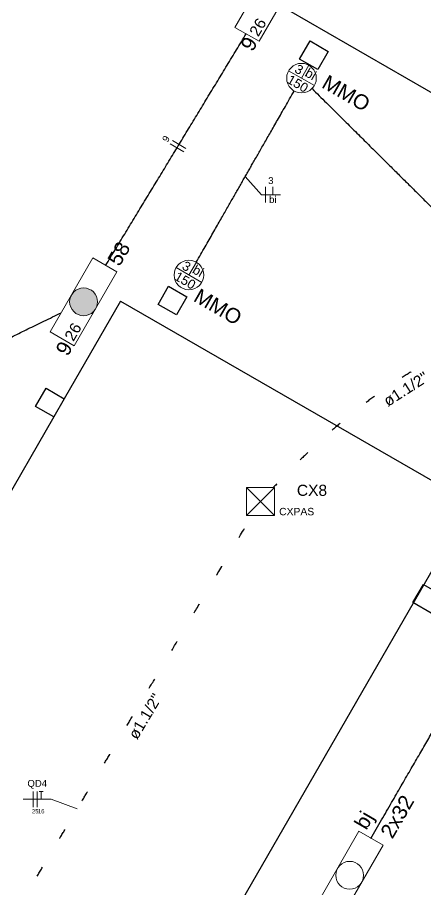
# Model space of a CAD drawing. Extents: x 175 to 700, y 53 to 250.
# Drawn here: x 492.99 to 496.88, y 187.74 to 196.05 of the extents above; entities that cross this region are included whole.
import ezdxf

# ---------------------------------------------------------------- set-up
doc = ezdxf.new("R2010")
doc.units = 0
doc.header["$LTSCALE"] = 2
doc.linetypes.add('DOT2', pattern=[3.175, 0, -3.175])
for name, color, linetype in [('A-PARED', 5, 'CONTINUOUS'), ('A-PAREDE', 5, 'CONTINUOUS'), ('A-PISOS-NIVEL', 1, 'CONTINUOUS')]:
    doc.layers.add(name, color=color, linetype=linetype)
for name, color, linetype, lineweight in [('EL-Condutos', 4, 'CONTINUOUS', 30), ('EL-Fios', 9, 'CONTINUOUS', 20), ('EL-Textos condutos', 7, 'CONTINUOUS', 20), ('EL-Textos fios', 7, 'CONTINUOUS', 20), ('EL-Textos pontos', 5, 'CONTINUOUS', 20), ('P-SIMBOL', 5, 'CONTINUOUS', 20)]:
    doc.layers.add(name, color=color, linetype=linetype, lineweight=lineweight)
doc.styles.add('Arial', font='arial.ttf')

msp = doc.modelspace()

# ---------------------------------------------------------------- hatches: boundary and pattern name
at = {"layer": 'P-SIMBOL'}
h = msp.add_hatch(color=256, dxfattribs=at)
h.paths.add_polyline_path([(493.4896, 193.3366, 1), (493.7546, 193.3366, 1)])
h.paths.add_polyline_path([(489.85, 191.5595, 1), (490.115, 191.5595, 1)])
h.paths.add_polyline_path([(487.1201, 191.5631, 1), (487.3851, 191.5631, 1)])
h.paths.add_polyline_path([(483.7569, 193.3366, 1), (483.4919, 193.3366, 1)])

# ---------------------------------------------------------------- linework, layer by layer
at = {"layer": 'A-PARED', "color": 251}
msp.add_lwpolyline([(497.0353, 190.5432), (496.9353, 190.37), (496.7621, 190.47), (496.8621, 190.6432)], close=True, dxfattribs=at)
at = {"layer": 'A-PAREDE', "color": 251}
for points in [[(495.7814, 195.8235), (495.9546, 195.7235), (495.8546, 195.5503), (495.6814, 195.6503)], [(494.4332, 193.4842), (494.6065, 193.3842), (494.5065, 193.211), (494.3332, 193.311)], [(493.1648, 192.3392), (493.2648, 192.5125), (493.438, 192.4125), (493.338, 192.2392)], [(493.1648, 192.3392), (493.2648, 192.5125), (493.438, 192.4125), (493.338, 192.2392)]]:
    msp.add_lwpolyline(points, close=True, dxfattribs=at)
at = {"layer": 'A-PISOS-NIVEL', "color": 251}
for p, q in [((495.5757, 196.1151), (498.9131, 194.19)), ((493.9757, 193.3438), (493.438, 192.4125)), ((493.9757, 193.3438), (497.3142, 191.4181)), ((493.338, 192.2392), (492.7241, 191.1758)), ((494.1789, 185.9825), (497.3142, 191.4181))]:
    msp.add_line(p, q, dxfattribs=at)
at = {"layer": 'EL-Condutos', "linetype": 'Continuous'}
for points in [[(493.8323, 193.6829), (493.8781, 193.7584), (493.9237, 193.8335), (493.969, 193.9082), (494.0142, 193.9826), (494.0591, 194.0566), (494.1039, 194.1304), (494.1486, 194.2039), (494.1931, 194.2773), (494.2375, 194.3504), (494.2818, 194.4233), (494.326, 194.4961), (494.3701, 194.5688), (494.4142, 194.6414), (494.4582, 194.714), (494.5022, 194.7865), (494.5463, 194.8591), (494.5903, 194.9316), (494.6344, 195.0042), (494.6785, 195.0769), (494.7227, 195.1497), (494.767, 195.2227), (494.8114, 195.2958), (494.8559, 195.3691), (494.9005, 195.4426), (494.9453, 195.5164), (494.9903, 195.5904), (495.0354, 195.6648), (495.0807, 195.7395), (495.1263, 195.8145), (495.1721, 195.89)], [(494.6966, 193.7146), (494.7398, 193.7901), (494.7805, 193.8613), (494.8189, 193.9284), (494.8551, 193.9918), (494.8894, 194.0516), (494.9218, 194.1084), (494.9527, 194.1624), (494.9821, 194.2138), (495.0103, 194.2631), (495.0374, 194.3104), (495.0636, 194.3563), (495.0891, 194.4008), (495.114, 194.4444), (495.1386, 194.4874), (495.163, 194.5301), (495.1874, 194.5728), (495.212, 194.6158), (495.237, 194.6594), (495.2625, 194.704), (495.2887, 194.7498), (495.3158, 194.7972), (495.3439, 194.8464), (495.3734, 194.8979), (495.4042, 194.9518), (495.4367, 195.0086), (495.4709, 195.0685), (495.5072, 195.1318), (495.5455, 195.1989), (495.5862, 195.2701), (495.6294, 195.3457)], [(495.8, 195.3686), (495.9365, 195.2331), (496.0647, 195.106), (496.1851, 194.9866), (496.2984, 194.8743), (496.405, 194.7685), (496.5056, 194.6687), (496.6009, 194.5742), (496.6914, 194.4844), (496.7777, 194.3988), (496.8604, 194.3168), (496.9401, 194.2377), (497.0175, 194.161), (497.093, 194.0861), (497.1674, 194.0123), (497.2412, 193.9391), (497.315, 193.866), (497.3894, 193.7922), (497.465, 193.7172), (497.5424, 193.6404), (497.6222, 193.5612), (497.705, 193.4791), (497.7915, 193.3933), (497.8821, 193.3034), (497.9775, 193.2088), (498.0784, 193.1087), (498.1853, 193.0027), (498.2987, 192.8902), (498.4194, 192.7705), (498.5478, 192.6431), (498.6847, 192.5074)], [(490.2512, 191.6907), (490.4112, 191.7688), (490.5596, 191.8413), (490.6973, 191.9085), (490.825, 191.9709), (490.9436, 192.0288), (491.054, 192.0827), (491.1569, 192.1329), (491.2533, 192.18), (491.3439, 192.2243), (491.4297, 192.2661), (491.5114, 192.306), (491.5899, 192.3444), (491.666, 192.3815), (491.7405, 192.4179), (491.8144, 192.454), (491.8884, 192.4901), (491.9633, 192.5267), (492.0401, 192.5642), (492.1196, 192.603), (492.2025, 192.6435), (492.2897, 192.6861), (492.3822, 192.7312), (492.4806, 192.7793), (492.5859, 192.8307), (492.6989, 192.8859), (492.8204, 192.9452), (492.9512, 193.0091), (493.0923, 193.078), (493.2444, 193.1522), (493.4084, 193.2323)], [(496.3612, 188.2227), (496.463, 188.399), (496.559, 188.5653), (496.6496, 188.7223), (496.7353, 188.8707), (496.8165, 189.0112), (496.8935, 189.1447), (496.9668, 189.2717), (497.0369, 189.3929), (497.104, 189.5092), (497.1687, 189.6212), (497.2313, 189.7297), (497.2922, 189.8352), (497.3519, 189.9387), (497.4108, 190.0407), (497.4693, 190.142), (497.5278, 190.2432), (497.5867, 190.3453), (497.6464, 190.4487), (497.7073, 190.5543), (497.7699, 190.6627), (497.8346, 190.7747), (497.9017, 190.891), (497.9718, 191.0123), (498.0451, 191.1393), (498.1221, 191.2727), (498.2033, 191.4132), (498.289, 191.5617), (498.3796, 191.7187), (498.4756, 191.8849), (498.5774, 192.0612)]]:
    msp.add_spline(points, degree=3, dxfattribs=at)
at = {"layer": 'EL-Condutos', "linetype": 'DOT2', "ltscale": 0.05}
for points in [[(500.355, 192.8445), (500.1465, 192.9209), (499.9423, 192.9879), (499.7422, 193.0455), (499.546, 193.0939), (499.3536, 193.1332), (499.165, 193.1636), (498.98, 193.1852), (498.7984, 193.1981), (498.6202, 193.2025), (498.4452, 193.1986), (498.2733, 193.1863), (498.1043, 193.166), (497.9382, 193.1376), (497.7748, 193.1014), (497.614, 193.0575), (497.4557, 193.006), (497.2997, 192.947), (497.1459, 192.8807), (496.9942, 192.8073), (496.8445, 192.7268), (496.6966, 192.6393), (496.5505, 192.5451), (496.4059, 192.4443), (496.2629, 192.3369), (496.1211, 192.2232), (495.9806, 192.1032), (495.8412, 191.9771), (495.7028, 191.8451), (495.5652, 191.7072), (495.4283, 191.5636)], [(491.8965, 185.7116), (492.055, 185.9773), (492.2036, 186.2265), (492.3432, 186.4604), (492.4742, 186.6802), (492.5976, 186.887), (492.7139, 187.082), (492.8238, 187.2664), (492.9282, 187.4413), (493.0276, 187.608), (493.1227, 187.7676), (493.2144, 187.9212), (493.3032, 188.0701), (493.3899, 188.2155), (493.4751, 188.3584), (493.5597, 188.5002), (493.6442, 188.6419), (493.7293, 188.7847), (493.8159, 188.9299), (493.9046, 189.0785), (493.996, 189.2318), (494.0909, 189.3909), (494.19, 189.5571), (494.2939, 189.7314), (494.4035, 189.9151), (494.5193, 190.1093), (494.6422, 190.3153), (494.7727, 190.5341), (494.9116, 190.767), (495.0596, 191.0152), (495.2174, 191.2797)]]:
    msp.add_spline(points, degree=3, dxfattribs=at)
at = {"layer": 'EL-Fios'}
for p, q in [((494.577, 194.7652), (494.4488, 194.8431)), ((494.5965, 194.7973), (494.4683, 194.8751)), ((495.3549, 194.2821), (495.3549, 194.4321)), ((495.4259, 194.3571), (495.4259, 194.4321)), ((493.1428, 188.5206), (493.1428, 188.6706)), ((493.1803, 188.5206), (493.1803, 188.6706)), ((493.1978, 188.6706), (493.2378, 188.6706)), ((493.2178, 188.5956), (493.2178, 188.6706))]:
    msp.add_line(p, q, dxfattribs=at)
at = {"layer": 'EL-Textos fios'}
for p, q in [((495.163, 194.5301), (495.3174, 194.3571)), ((495.3174, 194.3571), (495.4994, 194.3571)), ((493.3128, 188.5956), (493.0479, 188.5956)), ((493.5626, 188.5051), (493.3128, 188.5956))]:
    msp.add_line(p, q, dxfattribs=at)
at = {"layer": 'P-SIMBOL'}
for p, q in [((495.0656, 195.9525), (495.4736, 196.6592)), ((495.2951, 195.82), (495.7031, 196.5267)), ((495.0656, 195.9525), (495.2951, 195.82)), ((495.6995, 195.4682), (495.7702, 195.5905)), ((495.5772, 195.5388), (495.8219, 195.3976)), ((493.3033, 193.0495), (493.7113, 193.7562)), ((493.7113, 193.7562), (493.9408, 193.6237)), ((494.5042, 193.6627), (494.7488, 193.5215)), ((494.6265, 193.5921), (494.6971, 193.7144)), ((493.5328, 192.917), (493.9408, 193.6237)), ((493.3033, 193.0495), (493.5328, 192.917)), ((495.1764, 191.5657), (495.4414, 191.5657)), ((495.1764, 191.5657), (495.1764, 191.3007)), ((495.1764, 191.5657), (495.4414, 191.3007)), ((495.4414, 191.5657), (495.1764, 191.3007)), ((495.4414, 191.5657), (495.4414, 191.3007)), ((495.1764, 191.3007), (495.4414, 191.3007)), ((495.8396, 187.5842), (496.2476, 188.2909)), ((496.2476, 188.2909), (496.4771, 188.1584)), ((496.0691, 187.4517), (496.4771, 188.1584))]:
    msp.add_line(p, q, dxfattribs=at)
for centre, radius in [((495.6995, 195.4682), 0.1412), ((494.6265, 193.5921), 0.1412), ((493.6221, 193.3366), 0.1325), ((496.1583, 187.8713), 0.1325)]:
    msp.add_circle(centre, radius, dxfattribs=at)

# ---------------------------------------------------------------- texts
at = {"layer": 'EL-Textos condutos', "char_height": 0.1059, "width": 0.88956, "attachment_point": 8, "line_spacing_factor": 0.798, "style": 'Arial'}
for insert, rotation in [((496.7237, 192.4589), 32.59557), ((494.2561, 189.3579), 59.18654)]:
    msp.add_mtext('ø1.1/2"', dxfattribs=dict(at, insert=insert, rotation=rotation))
at = {"layer": 'EL-Textos fios', "insert": (494.4362, 194.8726), "char_height": 0.0653, "width": 0.078366, "attachment_point": 8, "rotation": 58.73963, "line_spacing_factor": 0.798, "style": 'Arial'}
msp.add_mtext('9', dxfattribs=at)
at = {"layer": 'EL-Textos fios', "attachment_point": 8, "line_spacing_factor": 0.798, "style": 'Arial'}
for s, insert, char_height, width in [('3', (495.4071, 194.458), 0.0653, 0.078366), ('bi', (495.4261, 194.2785), 0.06531, 0.156732), ('QD4', (493.1806, 188.6965), 0.06531, 0.235098), ('25', (493.1616, 188.4604), 0.04059, 0.097428), ('16', (493.2181, 188.4604), 0.04059, 0.097428)]:
    msp.add_mtext(s, dxfattribs=dict(at, insert=insert, char_height=char_height, width=width))
at = {"layer": 'EL-Textos pontos', "line_spacing_factor": 0.798, "style": 'Arial'}
for s, insert, char_height, width, attachment_point, rotation in [('9', (495.2342, 195.7113), 0.1412, 0.16944, 7, 60.00014), ('3', (495.6541, 195.5117), 0.0882, 0.1059, 8, 330.00077), ('bi', (495.7651, 195.4677), 0.08825, 0.2118, 8, 330.00077), ('150', (495.6411, 195.3767), 0.08825, 0.3177, 8, 330.00077), ('MMO', (496.09, 195.2624), 0.1412, 0.50832, 8, 330.00077), ('58', (493.9662, 193.6648), 0.1412, 0.33888, 7, 60.00014), ('3', (494.5811, 193.6357), 0.0882, 0.1059, 8, 330.00077), ('bi', (494.6921, 193.5917), 0.08825, 0.2118, 8, 330.00077), ('150', (494.5681, 193.5007), 0.08825, 0.3177, 8, 330.00077), ('MMO', (494.8674, 193.2264), 0.1412, 0.50832, 8, 330.00077), ('9', (493.4722, 192.8088), 0.1412, 0.16944, 7, 60.00014), ('2x32', (496.5674, 188.2093), 0.1412, 0.67776, 7, 60.00014), ('bj', (496.3546, 188.274), 0.1412, 0.33888, 7, 60.00014)]:
    msp.add_mtext(s, dxfattribs=dict(at, insert=insert, char_height=char_height, width=width, attachment_point=attachment_point, rotation=rotation))
for s, insert, char_height, width, attachment_point in [('CX8', (495.6556, 191.4859), 0.1059, 0.38124, 7), ('CXPAS', (495.6536, 191.3013), 0.0706, 0.4236, 8)]:
    msp.add_mtext(s, dxfattribs=dict(at, insert=insert, char_height=char_height, width=width, attachment_point=attachment_point))
at = {"layer": 'P-SIMBOL', "char_height": 0.1059, "width": 0.25416, "attachment_point": 7, "rotation": 60.00014, "line_spacing_factor": 0.798, "style": 'Arial'}
for insert in [(495.2888, 195.8554), (493.5268, 192.9524)]:
    msp.add_mtext('26', dxfattribs=dict(at, insert=insert))

doc.saveas('drawing.dxf')
